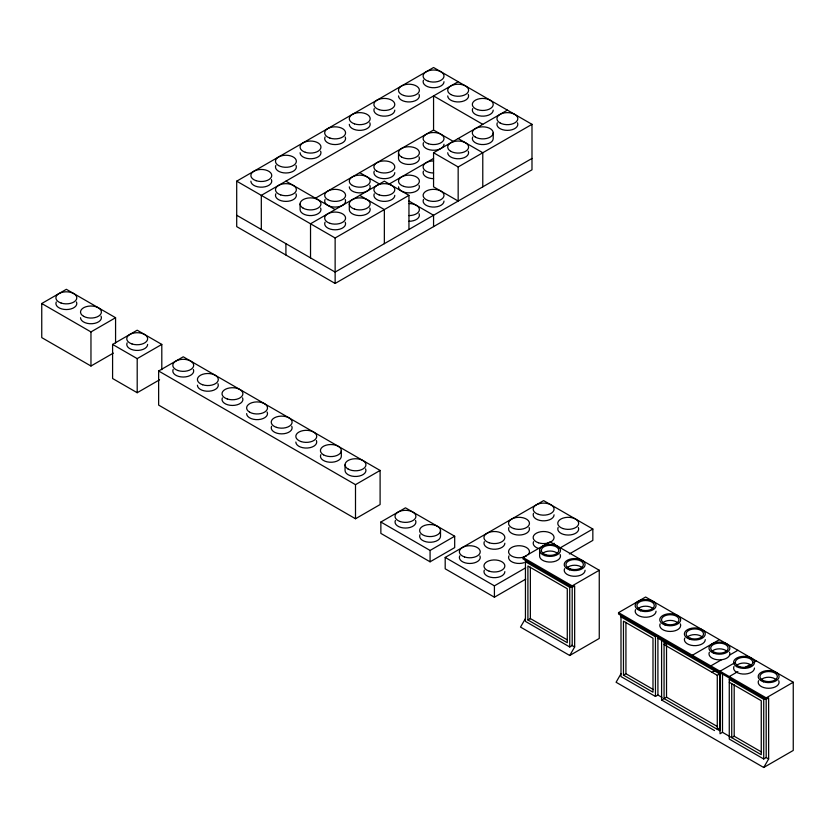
<?xml version="1.0" encoding="UTF-8"?>
<svg xmlns="http://www.w3.org/2000/svg" width="835" height="835" viewBox="0 0 835 835"><rect width="100%" height="100%" fill="white"/><g stroke="black" fill="none" stroke-linecap="round" stroke-linejoin="round"><path stroke-width="1.25" d="M525.445 618.558L520.518 627.085L569.731 655.496L599.259 638.451L599.259 570.253L550.046 541.842L522.981 557.467L522.981 558.886L572.194 587.308L574.657 585.878L574.657 646.968L569.731 655.496M621 673.73L616.084 682.258L763.722 767.49L793.25 750.446L793.25 682.247L645.612 597.015L618.547 612.639L618.547 614.059L766.186 699.302L768.638 697.883L768.638 758.973L763.722 767.49M236.702 181.164L433.563 67.51L531.989 124.332L531.989 169.797L335.138 283.451L236.702 226.619L236.702 181.164L335.138 237.985L408.952 195.369L408.952 229.458M113.33 353.111L90.963 366.022L41.75 337.611L41.75 303.512L66.362 289.307L115.574 317.717L115.574 342.976M458.164 81.715L261.313 195.369L261.313 229.458M315.306 198.292L433.417 130.093M41.75 303.512L90.963 331.923L115.574 317.717M531.989 124.332L458.164 166.958L458.164 201.047L433.563 186.842L433.563 152.742L507.377 110.126M388.818 184.264L433.563 158.431M159.569 379.8L137.201 392.721L112.589 378.505L112.589 344.417L137.201 330.211L161.802 344.417L161.802 369.675M112.589 344.417L137.201 358.622L161.802 344.417M158.64 371.001L183.251 356.795L380.102 470.449L380.102 504.549L355.501 518.754L158.64 405.1L158.64 371.001L355.501 484.655L380.102 470.449M531.989 158.431L335.138 272.085L236.702 215.253M380.864 522.032L405.476 507.826L454.689 536.237L454.689 547.603L430.077 561.809L380.864 533.398L380.864 522.032L430.077 550.442L454.689 536.237M525.726 579.135L494.414 597.213L445.191 568.802L445.191 557.436L543.627 500.614L592.84 529.025L592.84 540.391L569.345 553.949M527.083 560.786L525.445 561.736L569.731 587.308L571.38 586.358M445.191 557.436L494.414 585.846L525.726 567.769M559.283 548.397L592.84 529.025M522.981 557.467L572.194 585.878L599.259 570.253M527.908 619.977L567.278 642.71L567.278 588.727L527.908 565.994L527.908 619.977L530.361 618.558L567.487 639.986M622.639 615.959L621 616.898L655.454 636.792L657.093 635.842M525.445 560.066L525.445 621.397L569.731 646.968L572.194 645.549L572.194 585.878M663.24 639.391L661.602 640.341L661.602 700.012L714.509 730.552M623.463 675.15L652.991 692.194L652.991 638.211L623.463 621.167L623.463 675.15L625.926 673.73L653.262 689.512M692.361 655.256L719.426 639.631M621 615.238L621 676.569L655.454 696.463L657.917 695.044L662.019 697.402M710.815 665.913L721.576 659.702M729.592 655.078L737.889 650.288M661.602 700.012L666.528 697.173L717.505 726.607M712.046 672.311L714.509 670.891M734.706 662.781L720.041 671.246L720.041 672.666M744.862 656.915L747.116 655.611M666.528 697.173L666.528 643.18L664.065 644.61L717.275 675.327L719.739 673.908L719.739 730.729L664.065 698.592L664.065 641.76M657.917 638.211L720.041 674.085L721.691 673.135M737.889 671.601L729.268 676.569L729.268 677.989M744.601 667.718L750.185 664.493M753.389 662.646L756.343 660.944M768.638 758.973L766.186 757.543L763.722 758.973L729.268 739.079L729.268 679.408L730.917 678.469M729.268 679.408L763.722 699.302L765.361 698.352M618.547 612.639L766.186 697.883L793.25 682.247M719.739 727.89L717.275 729.31L717.275 675.327M729.268 682.247L761.259 700.722L761.259 754.704L722.505 732.326L720.041 733.756L720.041 674.085M761.53 752.022L734.195 736.24L731.731 737.66L731.731 683.677M482.776 124.332L433.563 95.921L433.563 130.02L453.687 141.637M458.164 138.537L482.776 152.742L482.776 186.842M433.563 152.742L458.164 166.958M408.952 195.369L384.351 181.164L310.526 223.78L310.526 257.879M359.739 172.636L379.873 184.264M408.952 201.047L433.563 215.253L433.563 226.619M359.739 195.369L384.351 209.575L384.351 243.674M285.914 181.164L335.138 209.575M571.704 645.267L574.657 646.968M766.186 697.883L766.186 757.543M763.722 699.302L763.722 758.973M734.195 684.825L734.195 736.24M722.505 673.605L722.505 732.326M657.917 636.322L657.917 695.044M655.454 636.792L655.454 696.463M625.926 622.315L625.926 673.73M569.731 587.308L569.731 646.968M539.608 550.369L539.608 556.047A10.438 6.022 0 0 0 551.413 562.028A10.438 6.022 0 0 0 560.139 554.492M530.361 567.142L530.361 618.818M494.414 585.846L494.414 597.213M493.214 132.859L493.214 138.537A10.438 6.022 0 0 1 481.409 144.518A10.438 6.022 0 0 1 472.693 136.982M440.515 530.559A10.438 6.022 0 0 1 424.858 535.778A10.438 6.022 0 0 1 424.858 525.34A10.438 6.022 0 0 1 440.515 530.559L440.515 536.237A10.438 6.022 0 0 1 428.72 542.218A10.438 6.022 0 0 1 419.995 534.682M430.077 550.442L430.077 561.809M398.514 152.742L398.514 158.431A10.438 6.022 0 0 0 410.319 164.401A10.438 6.022 0 0 0 419.034 156.865M355.501 484.655L355.501 518.754M349.301 203.886L349.301 209.575A10.438 6.022 0 0 0 361.106 215.545A10.438 6.022 0 0 0 369.821 208.009M345.053 464.761L345.053 470.449A10.438 6.022 0 0 0 356.858 476.42A10.438 6.022 0 0 0 365.584 468.884M341.327 450.556L341.327 456.244A10.438 6.022 0 0 1 329.533 462.214A10.438 6.022 0 0 1 320.807 454.678M335.138 237.985L335.138 283.451M300.089 203.886L300.089 209.575A10.438 6.022 0 0 0 311.893 215.545A10.438 6.022 0 0 0 320.609 208.009M285.914 243.674L285.914 255.03M137.201 358.622L137.201 392.721M90.963 331.923L90.963 366.022M660.13 623.87A10.438 6.022 0 0 0 670.213 631.458L672.916 631.25A10.438 6.022 0 0 0 680.306 626.991L680.661 625.425A10.438 6.022 0 0 0 680.306 623.87M662.687 622.91A8.705 5.02 0 0 1 677.749 622.91M709.343 652.281A10.438 6.022 0 0 0 719.426 659.869L722.129 659.66A10.438 6.022 0 0 0 729.519 655.402L729.873 653.836A10.438 6.022 0 0 0 729.519 652.281M705.262 639.631A10.438 6.022 0 0 1 693.457 645.612A10.438 6.022 0 0 1 684.742 638.076M778.731 680.692A10.438 6.022 0 0 1 768.638 688.28A10.438 6.022 0 0 1 758.556 680.692M754.475 668.042A10.438 6.022 0 0 1 742.67 674.022A10.438 6.022 0 0 1 733.955 666.487M656.049 611.22A10.438 6.022 0 0 1 644.244 617.19A10.438 6.022 0 0 1 635.529 609.665M711.9 651.331A8.705 5.02 0 0 1 726.961 651.331M638.076 608.705A8.705 5.02 0 0 1 653.147 608.705M687.288 637.126A8.705 5.02 0 0 1 702.36 637.126M736.501 665.537A8.705 5.02 0 0 1 751.573 665.537M761.113 679.742A8.705 5.02 0 0 1 776.174 679.742M585.095 570.253A10.438 6.022 0 0 1 573.29 576.234A10.438 6.022 0 0 1 564.575 568.698M542.52 553.542A8.705 5.02 0 0 1 557.582 553.542M567.122 567.748A8.705 5.02 0 0 1 582.193 567.748M468.247 151.187A10.438 6.022 0 0 1 459.532 158.723A10.438 6.022 0 0 1 447.727 152.742M517.46 122.776A10.438 6.022 0 0 1 507.377 130.364A10.438 6.022 0 0 1 497.295 122.776M394.788 195.369A10.438 6.022 0 0 1 382.983 201.339A10.438 6.022 0 0 1 374.257 193.803M345.22 222.214A10.438 6.022 0 0 1 335.138 229.802A10.438 6.022 0 0 1 325.045 222.214M468.247 94.365A10.438 6.022 0 0 1 459.532 101.901A10.438 6.022 0 0 1 447.727 95.921M493.214 110.126A10.438 6.022 0 0 1 481.409 116.107A10.438 6.022 0 0 1 472.693 108.571M296.007 193.803A10.438 6.022 0 0 1 285.914 201.392A10.438 6.022 0 0 1 275.832 193.803M345.22 199.492A10.438 6.022 0 0 1 335.138 207.08A10.438 6.022 0 0 1 325.045 199.492M419.034 213.697A10.438 6.022 0 0 1 408.952 221.285M369.821 185.286A10.438 6.022 0 0 1 361.106 192.822A10.438 6.022 0 0 1 349.301 186.842M408.952 203.542A10.438 6.022 0 0 1 419.389 209.575A10.438 6.022 0 0 1 408.952 215.597M419.034 185.286A10.438 6.022 0 0 1 410.319 192.822A10.438 6.022 0 0 1 398.514 186.842M444.001 201.047A10.438 6.022 0 0 1 432.196 207.028A10.438 6.022 0 0 1 423.47 199.492M444.001 144.225A10.438 6.022 0 0 1 432.196 150.196A10.438 6.022 0 0 1 423.47 142.66M433.563 178.659A10.438 6.022 0 0 1 423.47 171.081M433.563 172.981A10.438 6.022 0 0 1 423.115 166.958A10.438 6.022 0 0 1 433.563 160.925M394.788 172.636A10.438 6.022 0 0 1 382.983 178.617A10.438 6.022 0 0 1 374.257 171.081M271.396 179.598A10.438 6.022 0 0 1 262.67 187.134A10.438 6.022 0 0 1 250.876 181.164M296.007 165.393A10.438 6.022 0 0 1 285.914 172.981A10.438 6.022 0 0 1 275.832 165.393M320.609 151.187A10.438 6.022 0 0 1 311.893 158.723A10.438 6.022 0 0 1 300.089 152.742M345.22 136.982A10.438 6.022 0 0 1 335.138 144.57A10.438 6.022 0 0 1 325.045 136.982M444.001 81.715A10.438 6.022 0 0 1 432.196 87.685A10.438 6.022 0 0 1 423.47 80.15M419.034 94.365A10.438 6.022 0 0 1 410.319 101.901A10.438 6.022 0 0 1 398.514 95.921M369.821 122.776A10.438 6.022 0 0 1 361.106 130.312A10.438 6.022 0 0 1 349.301 124.332M394.788 110.126A10.438 6.022 0 0 1 382.983 116.107A10.438 6.022 0 0 1 374.257 108.571M578.311 527.459A10.438 6.022 0 0 1 568.228 535.047A10.438 6.022 0 0 1 558.145 527.459M554.064 514.819A10.438 6.022 0 0 1 542.259 520.789A10.438 6.022 0 0 1 533.534 513.254M554.064 543.23A10.438 6.022 0 0 1 553.709 544.785M538.398 548.449A10.438 6.022 0 0 1 533.534 541.675M479.885 555.88A10.438 6.022 0 0 1 469.802 563.468A10.438 6.022 0 0 1 459.72 555.88M529.098 527.459A10.438 6.022 0 0 1 519.015 535.047A10.438 6.022 0 0 1 508.933 527.459M504.851 571.641A10.438 6.022 0 0 1 493.047 577.622A10.438 6.022 0 0 1 484.321 570.086M504.851 543.23A10.438 6.022 0 0 1 493.047 549.2A10.438 6.022 0 0 1 484.321 541.675M524.234 562.654A10.438 6.022 0 0 1 512.659 562.216A10.438 6.022 0 0 1 508.933 555.88M526.394 556.016A10.438 6.022 0 0 1 509.204 553.814A10.438 6.022 0 0 1 519.923 545.746A10.438 6.022 0 0 1 528.054 554.764M415.559 520.476A10.438 6.022 0 0 1 405.476 528.054A10.438 6.022 0 0 1 395.393 520.476M316.371 440.473A10.438 6.022 0 0 1 307.645 448.009A10.438 6.022 0 0 1 295.84 442.039M291.759 426.267A10.438 6.022 0 0 1 281.677 433.856A10.438 6.022 0 0 1 271.594 426.267M193.334 369.446A10.438 6.022 0 0 1 183.251 377.034A10.438 6.022 0 0 1 173.169 369.446M217.945 383.651A10.438 6.022 0 0 1 209.22 391.187A10.438 6.022 0 0 1 197.415 385.206M267.158 412.062A10.438 6.022 0 0 1 258.433 419.598A10.438 6.022 0 0 1 246.628 413.617M242.547 397.857A10.438 6.022 0 0 1 232.464 405.445A10.438 6.022 0 0 1 222.381 397.857M147.638 344.417A10.438 6.022 0 0 1 135.834 350.387A10.438 6.022 0 0 1 127.118 342.851M76.444 301.957A10.438 6.022 0 0 1 66.362 309.545A10.438 6.022 0 0 1 56.269 301.957M101.045 316.162A10.438 6.022 0 0 1 92.33 323.698A10.438 6.022 0 0 1 80.525 317.717M664.994 624.966A10.438 6.022 0 0 0 680.661 619.747A10.438 6.022 0 0 0 664.994 614.529A10.438 6.022 0 0 0 664.994 624.966M714.207 653.377A10.438 6.022 0 0 0 729.873 648.158A10.438 6.022 0 0 0 714.207 642.94A10.438 6.022 0 0 0 714.207 653.377M736.658 666.622A10.438 6.022 0 0 0 754.12 663.919A10.438 6.022 0 0 0 741.334 656.54A10.438 6.022 0 0 0 736.658 666.622M665.871 624.089A8.705 5.02 0 0 0 678.918 619.747A8.705 5.02 0 0 0 665.871 615.395A8.705 5.02 0 0 0 665.871 624.089M689.606 639.172A10.438 6.022 0 0 0 705.262 633.953A10.438 6.022 0 0 0 689.606 628.734A10.438 6.022 0 0 0 689.606 639.172M715.084 652.511A8.705 5.02 0 0 0 728.13 648.158A8.705 5.02 0 0 0 715.084 643.806A8.705 5.02 0 0 0 715.084 652.511M641.259 609.884A8.705 5.02 0 0 0 654.306 605.542A8.705 5.02 0 0 0 641.259 601.19A8.705 5.02 0 0 0 641.259 609.884M640.393 610.761A10.438 6.022 0 0 0 656.049 605.542A10.438 6.022 0 0 0 640.393 600.313A10.438 6.022 0 0 0 640.393 610.761M763.42 681.788A10.438 6.022 0 0 0 779.086 676.569A10.438 6.022 0 0 0 763.42 671.35A10.438 6.022 0 0 0 763.42 681.788M762.491 680.118A8.705 5.02 0 0 0 777.051 677.874A8.705 5.02 0 0 0 766.394 671.716A8.705 5.02 0 0 0 762.491 680.118M690.472 638.295A8.705 5.02 0 0 0 703.519 633.953A8.705 5.02 0 0 0 690.472 629.6A8.705 5.02 0 0 0 690.472 638.295M739.685 666.716A8.705 5.02 0 0 0 752.732 662.364A8.705 5.02 0 0 0 739.685 658.011A8.705 5.02 0 0 0 739.685 666.716M569.439 569.794A10.438 6.022 0 0 0 585.095 564.575A10.438 6.022 0 0 0 569.439 559.356A10.438 6.022 0 0 0 569.439 569.794M544.827 555.588A10.438 6.022 0 0 0 560.494 550.369A10.438 6.022 0 0 0 544.827 545.151A10.438 6.022 0 0 0 544.827 555.588M570.305 568.927A8.705 5.02 0 0 0 583.352 564.575A8.705 5.02 0 0 0 570.305 560.222A8.705 5.02 0 0 0 570.305 568.927M545.704 554.711A8.705 5.02 0 0 0 558.751 550.369A8.705 5.02 0 0 0 545.704 546.017A8.705 5.02 0 0 0 545.704 554.711M450.785 151.323A10.438 6.022 0 0 0 468.247 148.62A10.438 6.022 0 0 0 455.461 141.24A10.438 6.022 0 0 0 450.785 151.323M475.386 137.117A10.438 6.022 0 0 0 492.859 134.414A10.438 6.022 0 0 0 480.073 127.035A10.438 6.022 0 0 0 475.386 137.117M499.998 122.912A10.438 6.022 0 0 0 517.46 120.209A10.438 6.022 0 0 0 504.674 112.829A10.438 6.022 0 0 0 499.998 122.912M379.121 194.899A10.438 6.022 0 0 0 394.788 189.681A10.438 6.022 0 0 0 379.121 184.462A10.438 6.022 0 0 0 379.121 194.899M329.908 223.321A10.438 6.022 0 0 0 345.575 218.092A10.438 6.022 0 0 0 329.908 212.873A10.438 6.022 0 0 0 329.908 223.321M354.52 209.105A10.438 6.022 0 0 0 370.176 203.886A10.438 6.022 0 0 0 354.52 198.667A10.438 6.022 0 0 0 354.52 209.105M477.557 109.667A10.438 6.022 0 0 0 493.214 104.448A10.438 6.022 0 0 0 477.557 99.229A10.438 6.022 0 0 0 477.557 109.667M450.785 94.501A10.438 6.022 0 0 0 468.247 91.798A10.438 6.022 0 0 0 455.461 84.418A10.438 6.022 0 0 0 450.785 94.501M303.147 208.155A10.438 6.022 0 0 0 320.609 205.452A10.438 6.022 0 0 0 307.823 198.072A10.438 6.022 0 0 0 303.147 208.155M280.696 194.899A10.438 6.022 0 0 0 296.362 189.681A10.438 6.022 0 0 0 280.696 184.462A10.438 6.022 0 0 0 280.696 194.899M327.748 199.628A10.438 6.022 0 0 0 345.22 196.924A10.438 6.022 0 0 0 332.434 189.545A10.438 6.022 0 0 0 327.748 199.628M352.36 185.422A10.438 6.022 0 0 0 369.821 182.719A10.438 6.022 0 0 0 357.036 175.34A10.438 6.022 0 0 0 352.36 185.422M403.733 186.382A10.438 6.022 0 0 0 419.389 181.164A10.438 6.022 0 0 0 403.733 175.945A10.438 6.022 0 0 0 403.733 186.382M428.345 200.588A10.438 6.022 0 0 0 444.001 195.369A10.438 6.022 0 0 0 428.345 190.15A10.438 6.022 0 0 0 428.345 200.588M428.345 143.756A10.438 6.022 0 0 0 444.001 138.537A10.438 6.022 0 0 0 428.345 133.318A10.438 6.022 0 0 0 428.345 143.756M401.572 157.011A10.438 6.022 0 0 0 419.034 154.308A10.438 6.022 0 0 0 406.248 146.929A10.438 6.022 0 0 0 401.572 157.011M376.961 171.217A10.438 6.022 0 0 0 394.433 168.513A10.438 6.022 0 0 0 381.647 161.134A10.438 6.022 0 0 0 376.961 171.217M256.094 180.694A10.438 6.022 0 0 0 271.751 175.475A10.438 6.022 0 0 0 256.094 170.256A10.438 6.022 0 0 0 256.094 180.694M278.535 165.528A10.438 6.022 0 0 0 296.007 162.835A10.438 6.022 0 0 0 283.222 155.446A10.438 6.022 0 0 0 278.535 165.528M305.307 152.283A10.438 6.022 0 0 0 320.964 147.064A10.438 6.022 0 0 0 305.307 141.846A10.438 6.022 0 0 0 305.307 152.283M329.908 138.078A10.438 6.022 0 0 0 345.575 132.859A10.438 6.022 0 0 0 329.908 127.64A10.438 6.022 0 0 0 329.908 138.078M403.733 95.461A10.438 6.022 0 0 0 419.389 90.243A10.438 6.022 0 0 0 403.733 85.013A10.438 6.022 0 0 0 403.733 95.461M428.345 81.256A10.438 6.022 0 0 0 444.001 76.027A10.438 6.022 0 0 0 428.345 70.808A10.438 6.022 0 0 0 428.345 81.256M354.52 123.872A10.438 6.022 0 0 0 370.176 118.654A10.438 6.022 0 0 0 354.52 113.435A10.438 6.022 0 0 0 354.52 123.872M379.121 109.667A10.438 6.022 0 0 0 394.788 104.448A10.438 6.022 0 0 0 379.121 99.229A10.438 6.022 0 0 0 379.121 109.667M563.009 528.565A10.438 6.022 0 0 0 578.665 523.336A10.438 6.022 0 0 0 563.009 518.117A10.438 6.022 0 0 0 563.009 528.565M538.398 514.35A10.438 6.022 0 0 0 554.064 509.131A10.438 6.022 0 0 0 538.398 503.912A10.438 6.022 0 0 0 538.398 514.35M538.398 542.771A10.438 6.022 0 0 0 554.064 537.552A10.438 6.022 0 0 0 538.398 532.323A10.438 6.022 0 0 0 538.398 542.771M513.796 528.565A10.438 6.022 0 0 0 529.453 523.336A10.438 6.022 0 0 0 513.796 518.117A10.438 6.022 0 0 0 513.796 528.565M464.584 556.976A10.438 6.022 0 0 0 480.24 551.758A10.438 6.022 0 0 0 464.584 546.539A10.438 6.022 0 0 0 464.584 556.976M489.185 542.771A10.438 6.022 0 0 0 504.851 537.552A10.438 6.022 0 0 0 489.185 532.323A10.438 6.022 0 0 0 489.185 542.771M489.185 571.182A10.438 6.022 0 0 0 504.851 565.963A10.438 6.022 0 0 0 489.185 560.744A10.438 6.022 0 0 0 489.185 571.182M400.257 521.572A10.438 6.022 0 0 0 415.913 516.354A10.438 6.022 0 0 0 400.257 511.124A10.438 6.022 0 0 0 400.257 521.572M348.111 469.03A10.438 6.022 0 0 0 365.584 466.327A10.438 6.022 0 0 0 352.798 458.947A10.438 6.022 0 0 0 348.111 469.03M323.51 454.824A10.438 6.022 0 0 0 340.972 452.121A10.438 6.022 0 0 0 328.186 444.731A10.438 6.022 0 0 0 323.51 454.824M301.059 441.569A10.438 6.022 0 0 0 316.726 436.35A10.438 6.022 0 0 0 301.059 431.131A10.438 6.022 0 0 0 301.059 441.569M276.458 427.363A10.438 6.022 0 0 0 292.114 422.145A10.438 6.022 0 0 0 276.458 416.926A10.438 6.022 0 0 0 276.458 427.363M202.634 384.747A10.438 6.022 0 0 0 218.3 379.528A10.438 6.022 0 0 0 202.634 374.31A10.438 6.022 0 0 0 202.634 384.747M178.032 370.542A10.438 6.022 0 0 0 193.689 365.323A10.438 6.022 0 0 0 178.032 360.104A10.438 6.022 0 0 0 178.032 370.542M249.686 412.198A10.438 6.022 0 0 0 267.158 409.494A10.438 6.022 0 0 0 254.372 402.115A10.438 6.022 0 0 0 249.686 412.198M227.245 398.953A10.438 6.022 0 0 0 242.901 393.734A10.438 6.022 0 0 0 227.245 388.515A10.438 6.022 0 0 0 227.245 398.953M131.982 343.947A10.438 6.022 0 0 0 147.638 338.728A10.438 6.022 0 0 0 131.982 333.509A10.438 6.022 0 0 0 131.982 343.947M83.584 316.298A10.438 6.022 0 0 0 101.045 313.595A10.438 6.022 0 0 0 88.26 306.215A10.438 6.022 0 0 0 83.584 316.298M61.132 303.053A10.438 6.022 0 0 0 76.799 297.834A10.438 6.022 0 0 0 61.132 292.615A10.438 6.022 0 0 0 61.132 303.053"/></g></svg>
